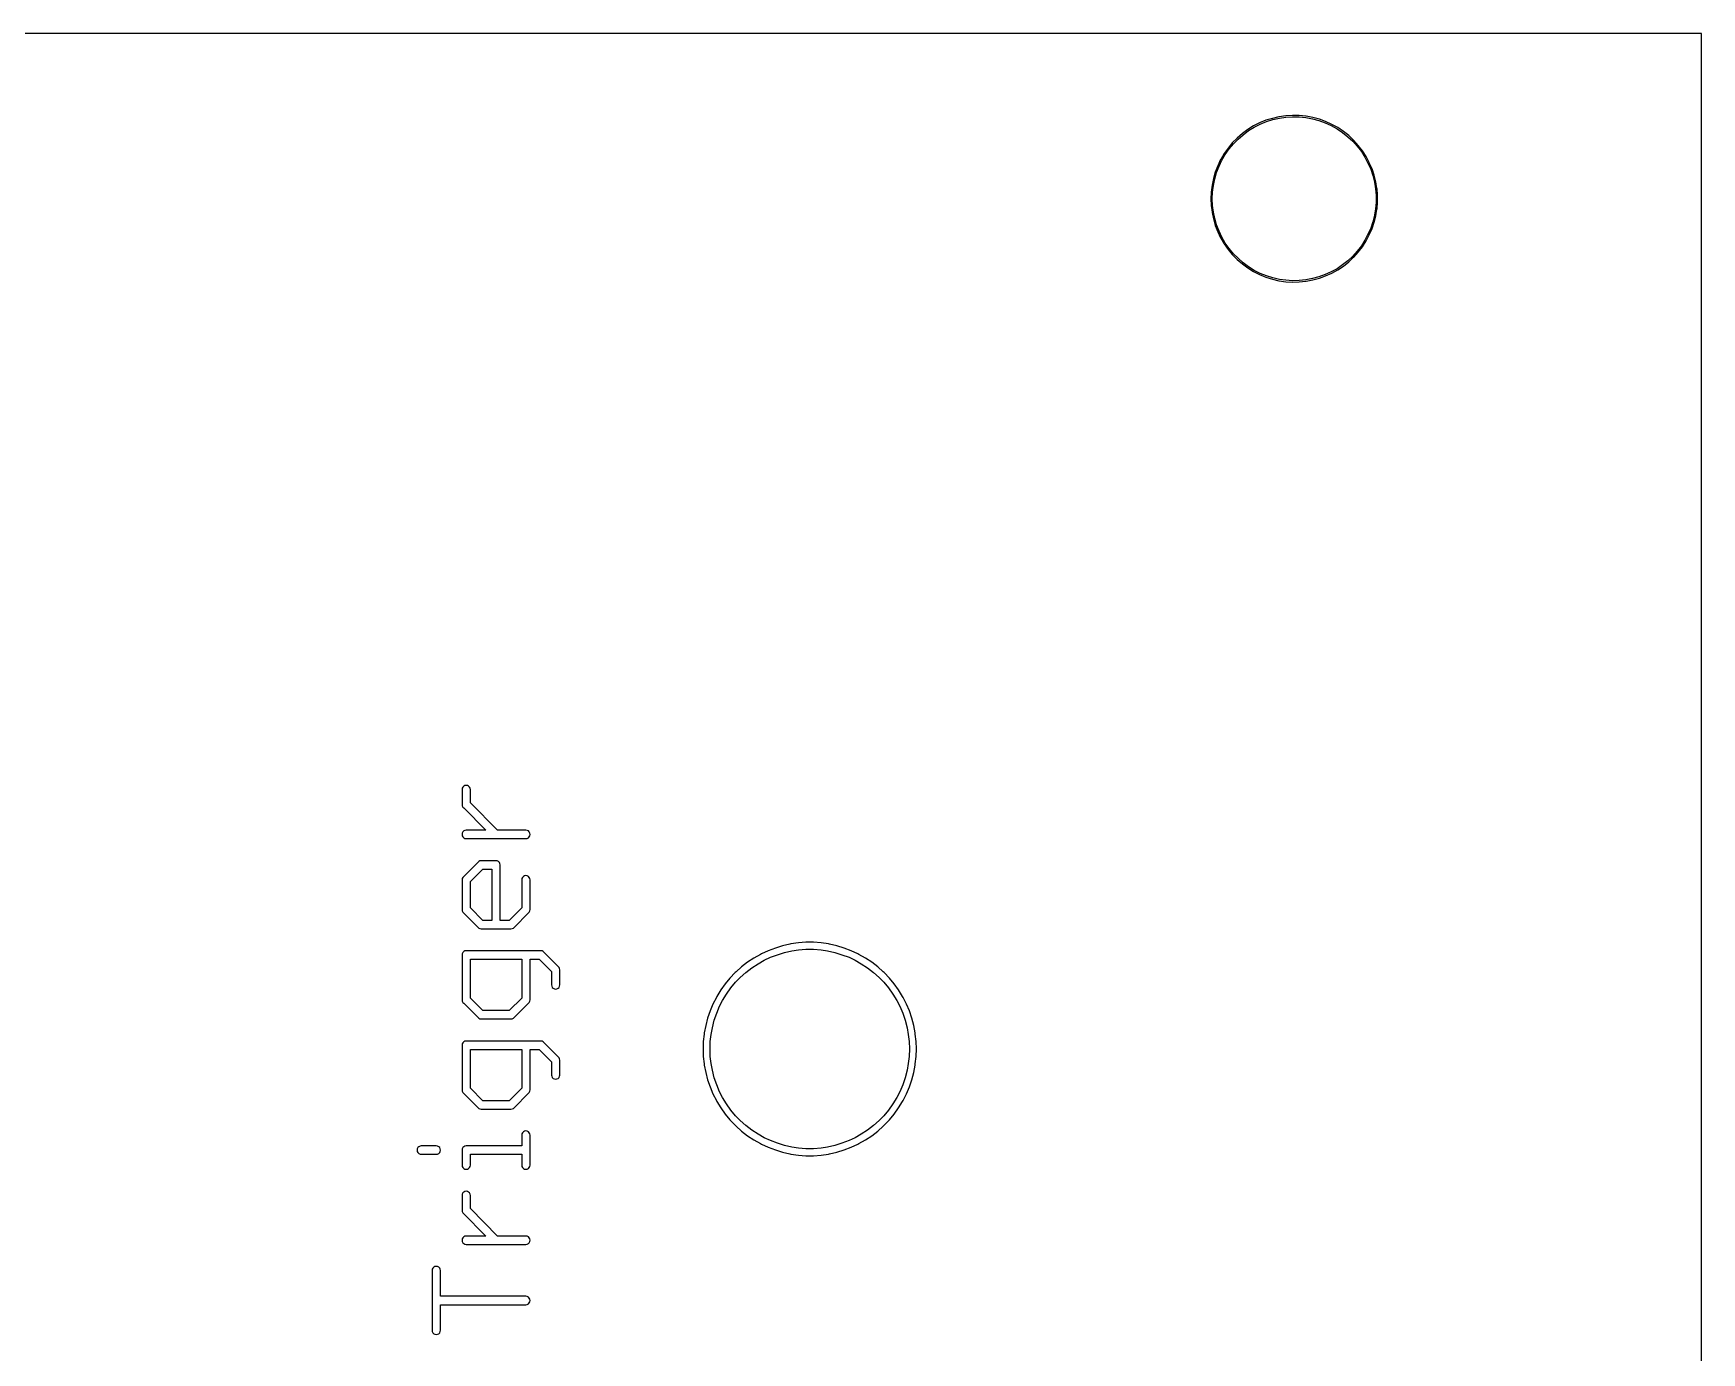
# Model space of a CAD drawing. Extents: x 3 to 69, y 0 to 129.
# Drawn here: x 33.01 to 63.32, y 104.87 to 128.82 of the extents above; entities that cross this region are included whole.
import ezdxf

# ---------------------------------------------------------------- set-up
doc = ezdxf.new("R2010")
doc.units = 0

msp = doc.modelspace()

# ---------------------------------------------------------------- linework, layer by layer
at = {"color": 34, "true_color": 0x008000}
for points in [[(2.7051, 0.3175, 0), (63.32474, 0.3175, 0), (63.32474, 128.81864, 0), (2.7051, 128.81864, 0), (2.7051, 0.3175, 0)], [(55.77077, 127.32257, 0), (55.64886, 127.30479, 0), (55.64493, 127.30417, 0), (55.52555, 127.27623, 0), (55.40871, 127.24067, 0), (55.29441, 127.19495, 0), (55.29087, 127.19315, 0), (55.18165, 127.13727, 0), (55.07751, 127.07377, 0), (54.98099, 127.00011, 0), (54.88701, 126.91883, 0), (54.79784, 126.82966, 0), (54.72164, 126.73568, 0), (54.65052, 126.63662, 0), (54.58702, 126.52994, 0), (54.58522, 126.5264, 0), (54.53442, 126.41464, 0), (54.4887, 126.30034, 0), (54.45568, 126.1835, 0), (54.43028, 126.06412, 0), (54.42966, 126.0602, 0), (54.41441, 125.93828, 0), (54.40933, 125.81636, 0), (54.41441, 125.69443, 0), (54.42966, 125.57252, 0), (54.43028, 125.56859, 0), (54.45568, 125.44921, 0), (54.4887, 125.33237, 0), (54.53442, 125.21807, 0), (54.58522, 125.10631, 0), (54.58702, 125.10277, 0), (54.65052, 124.99609, 0), (54.72164, 124.89703, 0), (54.79784, 124.80305, 0), (54.88701, 124.71388, 0), (54.98099, 124.6326, 0), (55.07751, 124.55894, 0), (55.18165, 124.49544, 0), (55.29087, 124.43956, 0), (55.29441, 124.43776, 0), (55.40871, 124.39204, 0), (55.52555, 124.35648, 0), (55.64493, 124.32854, 0), (55.64886, 124.32792, 0), (55.77077, 124.31013, 0), (55.8927, 124.30252, 0), (56.01461, 124.30506, 0), (56.13654, 124.31776, 0), (56.14046, 124.31838, 0), (56.26238, 124.34124, 0), (56.37922, 124.37172, 0), (56.49352, 124.4149, 0), (56.60528, 124.4657, 0), (56.60882, 124.4675, 0), (56.7155, 124.52592, 0), (56.8171, 124.5945, 0), (56.91362, 124.6707, 0), (57.00252, 124.75452, 0), (57.00533, 124.75733, 0), (57.08661, 124.84877, 0), (57.16281, 124.94529, 0), (57.22885, 125.04943, 0), (57.28473, 125.15865, 0), (57.28653, 125.16219, 0), (57.33733, 125.27395, 0), (57.37543, 125.38825, 0), (57.40591, 125.50763, 0), (57.42623, 125.62955, 0), (57.42686, 125.63348, 0), (57.43702, 125.75539, 0), (57.43702, 125.87732, 0), (57.42686, 125.99924, 0), (57.42623, 126.00316, 0), (57.40591, 126.12508, 0), (57.37543, 126.24446, 0), (57.33733, 126.35876, 0), (57.28653, 126.47052, 0), (57.28473, 126.47406, 0), (57.22885, 126.58328, 0), (57.16281, 126.68742, 0), (57.08661, 126.78394, 0), (57.00533, 126.87538, 0), (57.00252, 126.87819, 0), (56.91362, 126.96201, 0), (56.8171, 127.03821, 0), (56.7155, 127.10679, 0), (56.60882, 127.16521, 0), (56.60528, 127.16701, 0), (56.49352, 127.21781, 0), (56.37922, 127.26099, 0), (56.26238, 127.29147, 0), (56.14046, 127.31433, 0), (56.13654, 127.31495, 0), (56.01461, 127.32766, 0), (55.8927, 127.3302, 0), (55.77077, 127.32257, 0)], [(56.13514, 124.343, 0), (56.01461, 124.33045, 0), (55.8927, 124.32792, 0), (55.77077, 124.33553, 0), (55.65223, 124.35282, 0), (55.5334, 124.38063, 0), (55.41656, 124.41619, 0), (55.30236, 124.46187, 0), (55.19658, 124.51599, 0), (55.09244, 124.57949, 0), (54.99592, 124.65315, 0), (54.90194, 124.73443, 0), (54.81839, 124.81798, 0), (54.74219, 124.91196, 0), (54.67107, 125.01102, 0), (54.60838, 125.11634, 0), (54.55857, 125.22592, 0), (54.51285, 125.34022, 0), (54.47983, 125.45706, 0), (54.45477, 125.57485, 0), (54.43982, 125.69443, 0), (54.43474, 125.81636, 0), (54.43982, 125.93828, 0), (54.45477, 126.05785, 0), (54.47983, 126.17565, 0), (54.51285, 126.29249, 0), (54.55857, 126.40679, 0), (54.60838, 126.51637, 0), (54.67107, 126.62169, 0), (54.74219, 126.72075, 0), (54.81839, 126.81473, 0), (54.90194, 126.89828, 0), (54.99592, 126.97956, 0), (55.09244, 127.05322, 0), (55.19658, 127.11672, 0), (55.30236, 127.17084, 0), (55.41656, 127.21652, 0), (55.5334, 127.25208, 0), (55.65223, 127.27989, 0), (55.77077, 127.29718, 0), (55.8927, 127.3048, 0), (56.01461, 127.30226, 0), (56.13514, 127.28971, 0), (56.25453, 127.26732, 0), (56.37137, 127.23684, 0), (56.48567, 127.19366, 0), (56.59594, 127.14354, 0), (56.70057, 127.08624, 0), (56.80217, 127.01766, 0), (56.89869, 126.94146, 0), (56.98566, 126.85946, 0), (57.06606, 126.76901, 0), (57.14226, 126.67249, 0), (57.2083, 126.56835, 0), (57.26247, 126.46247, 0), (57.31318, 126.35091, 0), (57.35128, 126.23661, 0), (57.38176, 126.11723, 0), (57.40149, 125.99882, 0), (57.41162, 125.87732, 0), (57.41162, 125.75539, 0), (57.40149, 125.63388, 0), (57.38176, 125.51548, 0), (57.35128, 125.3961, 0), (57.31318, 125.2818, 0), (57.26247, 125.17024, 0), (57.2083, 125.06436, 0), (57.14226, 124.96022, 0), (57.06606, 124.8637, 0), (56.98566, 124.77325, 0), (56.89869, 124.69125, 0), (56.80217, 124.61505, 0), (56.70057, 124.54647, 0), (56.59594, 124.48917, 0), (56.48567, 124.43905, 0), (56.37137, 124.39587, 0), (56.25453, 124.36539, 0), (56.13514, 124.343, 0)], [(41.96333, 114.19839, 0), (41.98688, 114.20212, 0), (42.00812, 114.21295, 0), (42.02498, 114.22981, 0), (42.03581, 114.25105, 0), (42.03953, 114.27459, 0), (42.03581, 114.29814, 0), (42.02498, 114.31938, 0), (42.00812, 114.33624, 0), (41.98688, 114.34707, 0), (41.96333, 114.35079, 0), (41.45001, 114.35079, 0), (40.95496, 114.84584, 0), (40.95496, 115.08739, 0), (40.95123, 115.11094, 0), (40.94039, 115.13218, 0), (40.92354, 115.14904, 0), (40.90229, 115.15987, 0), (40.87876, 115.16359, 0), (40.85521, 115.15987, 0), (40.83397, 115.14904, 0), (40.81711, 115.13218, 0), (40.80628, 115.11094, 0), (40.80256, 115.08739, 0), (40.80256, 114.81561, 0), (40.80628, 114.79207, 0), (40.81711, 114.77083, 0), (40.83397, 114.75397, 0), (41.23714, 114.35079, 0), (40.87876, 114.35079, 0), (40.85521, 114.34707, 0), (40.83397, 114.33624, 0), (40.81711, 114.31938, 0), (40.80628, 114.29814, 0), (40.80256, 114.27459, 0), (40.80628, 114.25105, 0), (40.81711, 114.22981, 0), (40.83397, 114.21295, 0), (40.85521, 114.20212, 0), (40.87876, 114.19839, 0), (41.96333, 114.19839, 0)], [(42.02498, 112.86329, 0), (42.03581, 112.88453, 0), (42.03953, 112.90807, 0), (42.03953, 113.44909, 0), (42.03581, 113.47264, 0), (42.02498, 113.49388, 0), (42.00812, 113.51074, 0), (41.98688, 113.52157, 0), (41.96333, 113.52529, 0), (41.93979, 113.52157, 0), (41.91855, 113.51074, 0), (41.90169, 113.49388, 0), (41.89086, 113.47264, 0), (41.88713, 113.44909, 0), (41.88713, 112.9383, 0), (41.66133, 112.7125, 0), (41.49597, 112.7125, 0), (41.49597, 113.72088, 0), (41.49225, 113.74442, 0), (41.48142, 113.76566, 0), (41.46456, 113.78252, 0), (41.44332, 113.79335, 0), (41.41977, 113.79708, 0), (41.15054, 113.79708, 0), (41.12699, 113.79335, 0), (41.10575, 113.78252, 0), (40.81711, 113.49388, 0), (40.80628, 113.47264, 0), (40.80256, 113.44909, 0), (40.80256, 112.90807, 0), (40.80628, 112.88453, 0), (40.81711, 112.86329, 0), (41.10575, 112.57465, 0), (41.12699, 112.56382, 0), (41.15054, 112.5601, 0), (41.69155, 112.5601, 0), (41.7151, 112.56382, 0), (41.73634, 112.57465, 0), (42.02498, 112.86329, 0)], [(41.34357, 112.7125, 0), (41.18075, 112.7125, 0), (40.95496, 112.9383, 0), (40.95496, 113.41887, 0), (41.18076, 113.64468, 0), (41.34357, 113.64468, 0), (41.34357, 112.7125, 0)], [(40.87876, 112.16131, 0), (40.85521, 112.15759, 0), (40.83397, 112.14676, 0), (40.81711, 112.1299, 0), (40.80628, 112.10866, 0), (40.80256, 112.08511, 0), (40.80256, 111.26978, 0), (40.80628, 111.24623, 0), (40.81711, 111.22499, 0), (40.83397, 111.20813, 0), (41.10575, 110.93889, 0), (41.12699, 110.92806, 0), (41.15054, 110.92433, 0), (41.69155, 110.92433, 0), (41.7151, 110.92806, 0), (41.73634, 110.93889, 0), (42.00812, 111.20813, 0), (42.02498, 111.22499, 0), (42.03581, 111.24623, 0), (42.03953, 111.26978, 0), (42.03953, 112.00891, 0), (42.2046, 112.00891, 0), (42.42816, 111.78324, 0), (42.42816, 111.54155, 0), (42.43188, 111.51801, 0), (42.44271, 111.49677, 0), (42.45957, 111.47991, 0), (42.48081, 111.46908, 0), (42.50436, 111.46535, 0), (42.5279, 111.46908, 0), (42.54914, 111.47991, 0), (42.566, 111.49677, 0), (42.57683, 111.51801, 0), (42.58056, 111.54155, 0), (42.58056, 111.81334, 0), (42.57683, 111.83688, 0), (42.566, 111.85812, 0), (42.29676, 112.1299, 0), (42.2799, 112.14676, 0), (42.25866, 112.15759, 0), (42.23512, 112.16131, 0), (40.87876, 112.16131, 0)], [(47.05096, 112.31626, 0), (46.91379, 112.30609, 0), (46.77918, 112.28577, 0), (46.75955, 112.28267, 0), (46.62493, 112.25219, 0), (46.49539, 112.21155, 0), (46.36585, 112.16329, 0), (46.24393, 112.10487, 0), (46.22623, 112.09585, 0), (46.10685, 112.02981, 0), (45.99255, 111.95361, 0), (45.88333, 111.86979, 0), (45.78173, 111.77835, 0), (45.76768, 111.7643, 0), (45.67116, 111.66524, 0), (45.5848, 111.5611, 0), (45.50606, 111.44934, 0), (45.4324, 111.3325, 0), (45.42338, 111.3148, 0), (45.36242, 111.19288, 0), (45.30908, 111.06842, 0), (45.26336, 110.93888, 0), (45.23034, 110.80426, 0), (45.20494, 110.66964, 0), (45.20184, 110.65002, 0), (45.1866, 110.5154, 0), (45.18152, 110.37824, 0), (45.1866, 110.24108, 0), (45.20184, 110.10646, 0), (45.20494, 110.08683, 0), (45.23034, 109.95221, 0), (45.26336, 109.81759, 0), (45.30908, 109.68805, 0), (45.36242, 109.56359, 0), (45.42338, 109.44167, 0), (45.4324, 109.42397, 0), (45.50606, 109.30713, 0), (45.5848, 109.19537, 0), (45.67116, 109.09123, 0), (45.76768, 108.99217, 0), (45.78173, 108.97812, 0), (45.88333, 108.88668, 0), (45.99255, 108.80286, 0), (46.10685, 108.72666, 0), (46.22623, 108.66062, 0), (46.24393, 108.6516, 0), (46.36585, 108.59318, 0), (46.49539, 108.54492, 0), (46.62493, 108.50428, 0), (46.75955, 108.4738, 0), (46.77918, 108.47069, 0), (46.91379, 108.45037, 0), (47.05096, 108.44021, 0), (47.18812, 108.44021, 0), (47.32528, 108.45037, 0), (47.4599, 108.47069, 0), (47.47952, 108.4738, 0), (47.61414, 108.50428, 0), (47.74368, 108.54492, 0), (47.87322, 108.59318, 0), (47.99514, 108.6516, 0), (48.01284, 108.66062, 0), (48.13222, 108.72666, 0), (48.24652, 108.80286, 0), (48.35574, 108.88668, 0), (48.45734, 108.97812, 0), (48.47139, 108.99217, 0), (48.56791, 109.09123, 0), (48.65427, 109.19537, 0), (48.73301, 109.30713, 0), (48.80667, 109.42397, 0), (48.81569, 109.44167, 0), (48.87665, 109.56359, 0), (48.92999, 109.68805, 0), (48.97571, 109.81759, 0), (49.00873, 109.95221, 0), (49.03413, 110.08683, 0), (49.03723, 110.10646, 0), (49.05248, 110.24108, 0), (49.05755, 110.37824, 0), (49.05248, 110.5154, 0), (49.03723, 110.65002, 0), (49.03413, 110.66964, 0), (49.00873, 110.80426, 0), (48.97571, 110.93888, 0), (48.92999, 111.06842, 0), (48.87665, 111.19288, 0), (48.81569, 111.3148, 0), (48.80667, 111.3325, 0), (48.73301, 111.44934, 0), (48.65427, 111.5611, 0), (48.56791, 111.66524, 0), (48.47139, 111.7643, 0), (48.45734, 111.77835, 0), (48.35574, 111.86979, 0), (48.24652, 111.95361, 0), (48.13222, 112.02981, 0), (48.01284, 112.09585, 0), (47.99514, 112.10487, 0), (47.87322, 112.16329, 0), (47.74368, 112.21155, 0), (47.61414, 112.25219, 0), (47.47952, 112.28267, 0), (47.4599, 112.28577, 0), (47.32528, 112.30609, 0), (47.18812, 112.31626, 0), (47.05096, 112.31626, 0)], [(47.4421, 108.595, 0), (47.32528, 108.57738, 0), (47.18812, 108.56722, 0), (47.05096, 108.56722, 0), (46.91379, 108.57738, 0), (46.79695, 108.59501, 0), (46.66418, 108.62507, 0), (46.53464, 108.66571, 0), (46.4051, 108.71397, 0), (46.2936, 108.7674, 0), (46.1815, 108.82941, 0), (46.0672, 108.90561, 0), (45.95798, 108.98943, 0), (45.85931, 109.07824, 0), (45.77391, 109.16588, 0), (45.68755, 109.27002, 0), (45.60881, 109.38178, 0), (45.53597, 109.49732, 0), (45.48321, 109.60284, 0), (45.42987, 109.7273, 0), (45.38415, 109.85684, 0), (45.35113, 109.99146, 0), (45.32793, 110.11444, 0), (45.31359, 110.24108, 0), (45.30851, 110.37824, 0), (45.31359, 110.5154, 0), (45.32792, 110.64202, 0), (45.35113, 110.76501, 0), (45.38415, 110.89963, 0), (45.42987, 111.02917, 0), (45.48321, 111.15363, 0), (45.53597, 111.25915, 0), (45.60881, 111.37469, 0), (45.68755, 111.48645, 0), (45.77391, 111.59059, 0), (45.85931, 111.67823, 0), (45.95798, 111.76704, 0), (46.0672, 111.85086, 0), (46.1815, 111.92706, 0), (46.2936, 111.98907, 0), (46.4051, 112.0425, 0), (46.53464, 112.09076, 0), (46.66418, 112.1314, 0), (46.79684, 112.16144, 0), (46.91379, 112.17909, 0), (47.05096, 112.18926, 0), (47.18812, 112.18926, 0), (47.32528, 112.17909, 0), (47.44222, 112.16144, 0), (47.57489, 112.1314, 0), (47.70443, 112.09076, 0), (47.83397, 112.0425, 0), (47.94547, 111.98907, 0), (48.05757, 111.92706, 0), (48.17187, 111.85086, 0), (48.28109, 111.76704, 0), (48.37976, 111.67823, 0), (48.46516, 111.59059, 0), (48.55152, 111.48645, 0), (48.63026, 111.37469, 0), (48.7031, 111.25915, 0), (48.75586, 111.15363, 0), (48.8092, 111.02917, 0), (48.85492, 110.89963, 0), (48.88794, 110.76501, 0), (48.91112, 110.64214, 0), (48.92548, 110.5154, 0), (48.93056, 110.37824, 0), (48.92548, 110.24108, 0), (48.91112, 110.11431, 0), (48.88794, 109.99146, 0), (48.85492, 109.85684, 0), (48.8092, 109.7273, 0), (48.75586, 109.60284, 0), (48.7031, 109.49732, 0), (48.63026, 109.38178, 0), (48.55152, 109.27002, 0), (48.46516, 109.16588, 0), (48.37976, 109.07824, 0), (48.28109, 108.98943, 0), (48.17187, 108.90561, 0), (48.05757, 108.82941, 0), (47.94547, 108.7674, 0), (47.83397, 108.71397, 0), (47.70443, 108.66571, 0), (47.57489, 108.62507, 0), (47.4421, 108.595, 0)], [(41.66145, 111.07673, 0), (41.18063, 111.07673, 0), (40.95496, 111.30029, 0), (40.95496, 112.00891, 0), (41.88713, 112.00891, 0), (41.88713, 111.30029, 0), (41.66145, 111.07673, 0)], [(42.02498, 109.58923, 0), (42.03581, 109.61047, 0), (42.03953, 109.63402, 0), (42.03953, 110.37061, 0), (42.2046, 110.37061, 0), (42.42816, 110.14494, 0), (42.42816, 109.9058, 0), (42.43188, 109.88225, 0), (42.44271, 109.86101, 0), (42.45957, 109.84415, 0), (42.48081, 109.83332, 0), (42.50436, 109.8296, 0), (42.5279, 109.83332, 0), (42.54914, 109.84415, 0), (42.566, 109.86101, 0), (42.57683, 109.88225, 0), (42.58056, 109.9058, 0), (42.58056, 110.17504, 0), (42.57683, 110.19858, 0), (42.566, 110.21982, 0), (42.29676, 110.4916, 0), (42.2799, 110.50846, 0), (42.25866, 110.51929, 0), (42.23512, 110.52301, 0), (40.87876, 110.52301, 0), (40.85521, 110.51929, 0), (40.83397, 110.50846, 0), (40.81711, 110.4916, 0), (40.80628, 110.47036, 0), (40.80256, 110.44681, 0), (40.80256, 109.63402, 0), (40.80628, 109.61047, 0), (40.81711, 109.58923, 0), (41.10575, 109.30059, 0), (41.12699, 109.28976, 0), (41.15054, 109.28604, 0), (41.69155, 109.28604, 0), (41.7151, 109.28976, 0), (41.73634, 109.30059, 0), (42.02498, 109.58923, 0)], [(41.66133, 109.43844, 0), (41.18075, 109.43844, 0), (40.95496, 109.66424, 0), (40.95496, 110.37061, 0), (41.88713, 110.37061, 0), (41.88713, 109.66424, 0), (41.66133, 109.43844, 0)], [(41.96333, 108.19384, 0), (41.98688, 108.19756, 0), (42.00812, 108.20839, 0), (42.02498, 108.22525, 0), (42.03581, 108.24649, 0), (42.03953, 108.27004, 0), (42.03953, 108.8136, 0), (42.03581, 108.83714, 0), (42.02498, 108.85838, 0), (42.00812, 108.87524, 0), (41.98688, 108.88607, 0), (41.96333, 108.8898, 0), (41.93979, 108.88607, 0), (41.91855, 108.87524, 0), (41.90169, 108.85838, 0), (41.89086, 108.83714, 0), (41.88713, 108.8136, 0), (41.88713, 108.61801, 0), (40.87876, 108.61801, 0), (40.85521, 108.61429, 0), (40.83397, 108.60346, 0), (40.81711, 108.5866, 0), (40.80628, 108.56536, 0), (40.80256, 108.54181, 0), (40.80256, 108.27004, 0), (40.80628, 108.24649, 0), (40.81711, 108.22525, 0), (40.83397, 108.20839, 0), (40.85521, 108.19756, 0), (40.87876, 108.19384, 0), (40.90229, 108.19756, 0), (40.92354, 108.20839, 0), (40.94039, 108.22525, 0), (40.95123, 108.24649, 0), (40.95496, 108.27004, 0), (40.95496, 108.46561, 0), (41.88713, 108.46561, 0), (41.88713, 108.27004, 0), (41.89086, 108.24649, 0), (41.90169, 108.22525, 0), (41.91855, 108.20839, 0), (41.93979, 108.19756, 0), (41.96333, 108.19384, 0)], [(40.3352, 108.46561, 0), (40.35873, 108.46934, 0), (40.37998, 108.48017, 0), (40.39683, 108.49703, 0), (40.40767, 108.51827, 0), (40.4114, 108.54181, 0), (40.40767, 108.56536, 0), (40.39683, 108.5866, 0), (40.37998, 108.60346, 0), (40.35873, 108.61429, 0), (40.3352, 108.61801, 0), (40.0634, 108.61801, 0), (40.03987, 108.61429, 0), (40.01863, 108.60346, 0), (40.00177, 108.5866, 0), (39.99094, 108.56536, 0), (39.9872, 108.54181, 0), (39.99094, 108.51827, 0), (40.00177, 108.49703, 0), (40.01863, 108.48017, 0), (40.03987, 108.46934, 0), (40.0634, 108.46561, 0), (40.3352, 108.46561, 0)], [(41.96333, 106.82986, 0), (41.98688, 106.83358, 0), (42.00812, 106.84441, 0), (42.02498, 106.86127, 0), (42.03581, 106.88251, 0), (42.03953, 106.90606, 0), (42.03581, 106.9296, 0), (42.02498, 106.95084, 0), (42.00812, 106.9677, 0), (41.98688, 106.97853, 0), (41.96333, 106.98226, 0), (41.45015, 106.98226, 0), (40.95496, 107.47976, 0), (40.95496, 107.71886, 0), (40.95123, 107.7424, 0), (40.94039, 107.76364, 0), (40.92354, 107.7805, 0), (40.90229, 107.79133, 0), (40.87876, 107.79506, 0), (40.85521, 107.79133, 0), (40.83397, 107.7805, 0), (40.81711, 107.76364, 0), (40.80628, 107.7424, 0), (40.80256, 107.71886, 0), (40.80256, 107.44961, 0), (40.80628, 107.42607, 0), (40.81711, 107.40483, 0), (41.23771, 106.98226, 0), (40.87876, 106.98226, 0), (40.85521, 106.97853, 0), (40.83397, 106.9677, 0), (40.81711, 106.95084, 0), (40.80628, 106.9296, 0), (40.80256, 106.90606, 0), (40.80628, 106.88251, 0), (40.81711, 106.86127, 0), (40.83397, 106.84441, 0), (40.85521, 106.83358, 0), (40.87876, 106.82986, 0), (41.96333, 106.82986, 0)], [(40.3352, 105.1941, 0), (40.35873, 105.19782, 0), (40.37998, 105.20865, 0), (40.39683, 105.22551, 0), (40.40767, 105.24675, 0), (40.4114, 105.2703, 0), (40.4114, 105.73512, 0), (41.96333, 105.73512, 0), (41.98688, 105.73884, 0), (42.00812, 105.74967, 0), (42.02498, 105.76653, 0), (42.03581, 105.78777, 0), (42.03953, 105.81132, 0), (42.03581, 105.83486, 0), (42.02498, 105.8561, 0), (42.00812, 105.87296, 0), (41.98688, 105.88379, 0), (41.96333, 105.88752, 0), (40.4114, 105.88752, 0), (40.4114, 106.35488, 0), (40.40767, 106.37842, 0), (40.39683, 106.39966, 0), (40.37998, 106.41652, 0), (40.35873, 106.42735, 0), (40.3352, 106.43108, 0), (40.31165, 106.42735, 0), (40.29041, 106.41652, 0), (40.27355, 106.39966, 0), (40.26272, 106.37842, 0), (40.259, 106.35488, 0), (40.259, 105.2703, 0), (40.26272, 105.24675, 0), (40.27355, 105.22551, 0), (40.29041, 105.20865, 0), (40.31165, 105.19782, 0), (40.3352, 105.1941, 0)]]:
    msp.add_polyline3d(points, close=True, dxfattribs=at)
at = {"color": 5, "true_color": 0x0000ff}
msp.add_polyline3d([(63.32474, 62.83607, 0), (63.32474, 128.81863, 0), (2.7051, 128.81863, 0), (2.7051, 0.3175, 0)], dxfattribs=at)

doc.saveas('drawing.dxf')
